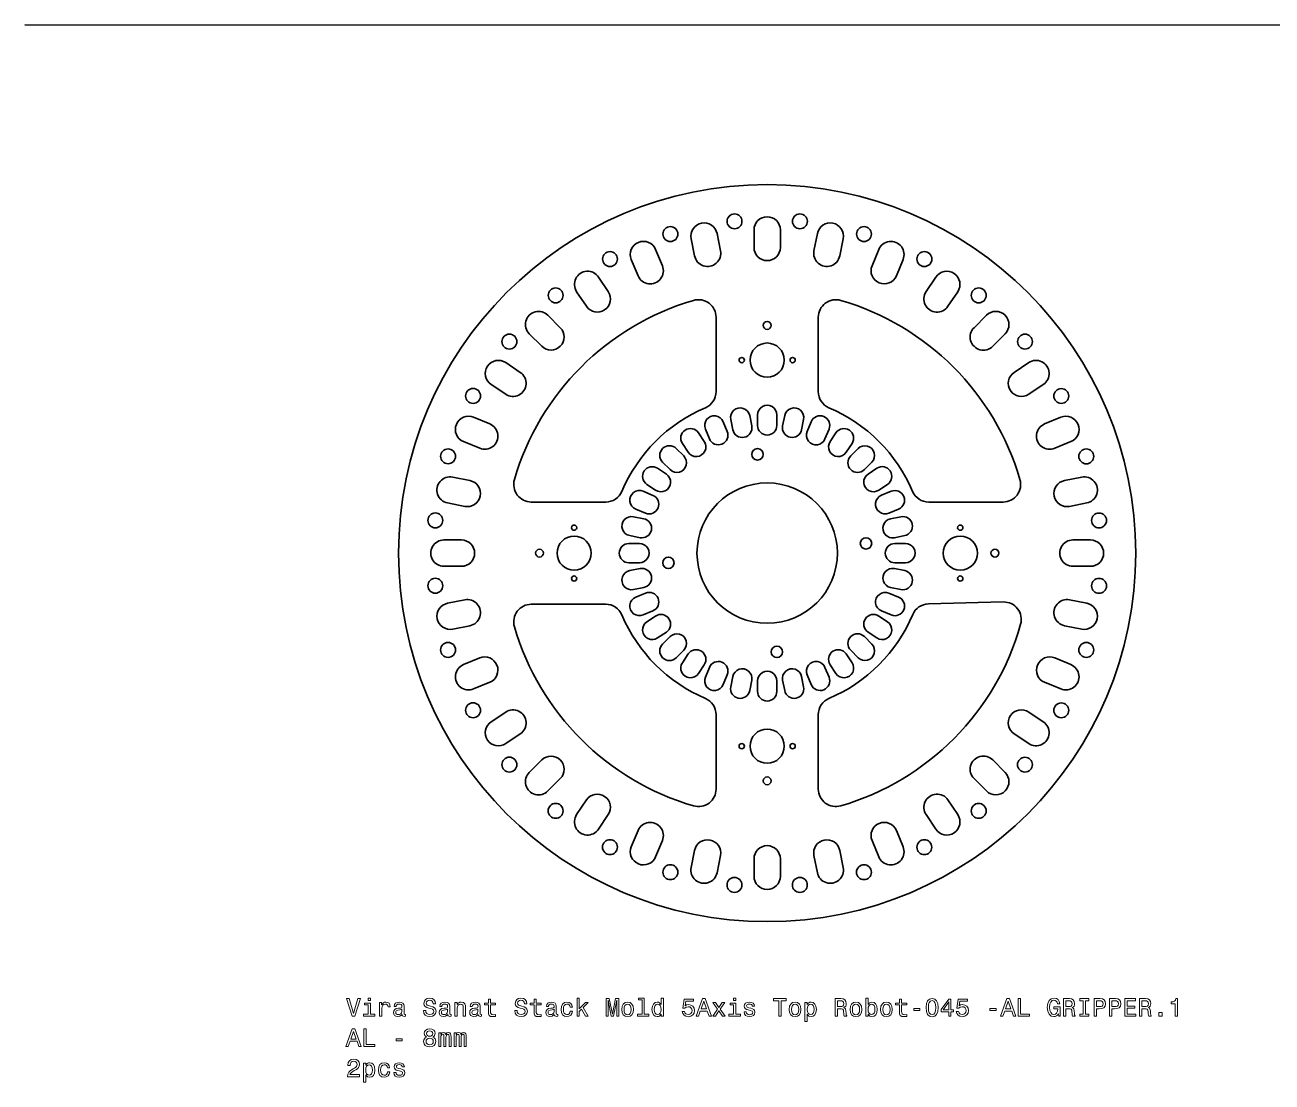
# Model space of a CAD drawing. Extents: x -274 to 1147, y -291 to 406.
# Drawn here: x -274 to 436, y -196 to 406 of the extents above; entities that cross this region are included whole.
import ezdxf

# ---------------------------------------------------------------- set-up
doc = ezdxf.new("R2010")
doc.units = 0

msp = doc.modelspace()

# ---------------------------------------------------------------- linework, layer by layer
at = {"color": 7, "lineweight": 35}
for p, q in [((-274.417114, 406.002502), (1145.44751, 405.865326)), ((119.382355, 239.423996), (119.382355, 197.03157)), ((177.617645, 239.423996), (177.617645, 197.03157)), ((14.076004, 134.117645), (56.46843, 134.117645)), ((240.53157, 134.117645), (282.924011, 134.117645)), ((14.076004, 75.882355), (56.46843, 75.882355)), ((240.347031, 76.056), (283.031799, 77.164368)), ((119.382355, 12.96843), (119.382355, -29.423996)), ((177.617645, 12.96843), (177.617645, -29.423996))]:
    msp.add_line(p, q, dxfattribs=at)
at = {"color": 7, "lineweight": 35, "ltscale": 0.25}
for p, q in [((121.872269, 277.310608), (119.921417, 287.118469)), ((141.000092, 289.19458), (141.000046, 279.19458)), ((156.000046, 279.194519), (156.000092, 289.194519)), ((177.078781, 287.1185), (175.127838, 277.310669)), ((88.767784, 268.804871), (84.940994, 278.043701)), ((105.209625, 284.1922), (107.160477, 274.384338)), ((189.8396, 274.384216), (191.790558, 284.192078)), ((212.059204, 278.043701), (208.23233, 268.804932)), ((71.082771, 272.303528), (74.909561, 263.064697)), ((222.090485, 263.064606), (225.917374, 272.303375)), ((57.958771, 254.004242), (52.403114, 262.31897)), ((39.931023, 253.985474), (45.486687, 245.670761)), ((251.513336, 245.670639), (257.069092, 253.985306)), ((30.629211, 233.477448), (23.558174, 240.548553)), ((273.442017, 240.548477), (266.370911, 233.477448)), ((12.951523, 229.942017), (20.022552, 222.870911)), ((276.977448, 222.870789), (284.048553, 229.941833)), ((7.829361, 208.013336), (-0.485306, 213.569092)), ((-8.818924, 201.097076), (-0.504257, 195.541351)), ((297.504242, 195.541229), (305.81897, 201.096893)), ((-9.564606, 178.590485), (-18.803375, 182.417374)), ((315.803528, 182.417236), (306.564697, 178.590439)), ((-24.543701, 168.559204), (-15.304916, 164.73233)), ((312.304871, 164.732208), (321.543701, 168.559006)), ((-20.884232, 146.3396), (-30.692078, 148.290558)), ((327.6922, 148.290375), (317.884338, 146.339523)), ((-33.6185, 133.578781), (-23.810654, 131.627838)), ((320.810608, 131.627731), (330.618469, 133.578583)), ((-25.694519, 112.500046), (-35.694519, 112.500092)), ((332.69458, 112.499908), (322.69458, 112.499954)), ((-35.69458, 97.500092), (-25.69458, 97.500046)), ((322.694519, 97.499954), (332.694519, 97.499908)), ((-23.810608, 78.372269), (-33.618469, 76.421417)), ((330.6185, 76.421219), (320.810669, 78.372169)), ((-30.692184, 61.709621), (-20.884323, 63.660477)), ((317.884216, 63.660404), (327.692078, 61.70945)), ((-15.304886, 45.267784), (-24.543701, 41.440994)), ((321.543701, 41.440792), (312.304932, 45.267673)), ((-18.803513, 27.582771), (-9.564697, 31.409561)), ((306.564606, 31.409508), (315.803375, 27.582626)), ((-0.504242, 14.458771), (-8.81897, 8.903114)), ((-0.485474, -3.568977), (7.829239, 1.986687)), ((20.022552, -12.870789), (12.951447, -19.941826)), ((284.048462, -19.942009), (276.977448, -12.870903)), ((23.557991, -30.548477), (30.629097, -23.477448)), ((266.370789, -23.477448), (273.441833, -30.548553)), ((45.486656, -35.670639), (39.930908, -43.985306)), ((257.06897, -43.985474), (251.513306, -35.670761)), ((52.402916, -52.318924), (57.958656, -44.004257)), ((239.041229, -44.004242), (244.596893, -52.31897)), ((74.909508, -53.064606), (71.082626, -62.303375)), ((225.917236, -62.303513), (222.090439, -53.064697)), ((84.940796, -68.043701), (88.76767, -58.804916)), ((208.232208, -58.804886), (212.059006, -68.043701)), ((107.1604, -64.384232), (105.20945, -74.192078)), ((119.921219, -77.1185), (121.872169, -67.310654)), ((140.999954, -69.194519), (140.999908, -79.194519)), ((155.999908, -79.19458), (155.999954, -69.19458)), ((175.127731, -67.310608), (177.078583, -77.118469)), ((191.790375, -74.192184), (189.839523, -64.384323))]:
    msp.add_line(p, q, dxfattribs=at)
at = {"color": 7, "lineweight": 35, "ltscale": 0.249999}
for p, q in [((244.597076, 262.318909), (239.041351, 254.004257)), ((297.485474, 213.56897), (289.170776, 208.013306)), ((305.818909, 8.902916), (297.504272, 14.458656)), ((289.170654, 1.986656), (297.485291, -3.569092))]:
    msp.add_line(p, q, dxfattribs=at)
at = {"color": 7, "lineweight": 35, "ltscale": 0.15}
for p, q in [((125.726486, 174.351166), (123.430405, 179.89444)), ((127.73465, 181.200256), (128.905167, 175.315552)), ((139.693817, 177.461487), (138.5233, 183.346207)), ((142.999573, 183.787201), (142.999557, 177.787201)), ((153.999557, 177.78717), (153.999573, 183.78717)), ((158.475891, 183.346405), (157.305328, 177.4617)), ((168.093948, 175.315674), (169.264526, 181.200378)), ((173.568832, 179.894806), (171.272705, 174.351532)), ((112.634331, 168.575714), (109.300934, 173.564545)), ((113.267715, 175.684967), (115.563797, 170.141693)), ((181.435364, 170.141983), (183.731491, 175.685242)), ((187.698395, 173.565033), (184.36496, 168.576233)), ((100.920471, 160.357071), (96.677856, 164.599731)), ((100.154739, 167.453308), (103.488144, 162.464478)), ((193.511093, 162.464935), (196.844543, 167.453735)), ((200.321594, 164.600357), (196.078918, 160.357727)), ((88.899643, 156.821594), (93.142273, 152.578918)), ((203.857071, 152.579529), (208.099731, 156.822144)), ((91.035072, 150.011093), (86.046265, 153.344543)), ((210.953308, 153.345261), (205.964478, 150.011856)), ((79.934959, 144.198395), (84.923767, 140.86496)), ((212.075714, 140.865662), (217.064545, 144.199066)), ((83.358017, 137.935364), (77.814751, 140.231491)), ((219.184967, 140.232285), (213.641693, 137.936203)), ((73.605186, 130.068832), (79.14846, 127.772713)), ((217.851166, 127.773514), (223.39444, 130.069595)), ((78.184326, 124.593956), (72.299622, 125.764519)), ((224.700256, 125.76535), (218.815552, 124.594833)), ((70.153587, 114.975891), (76.038292, 113.805328)), ((220.961487, 113.80619), (226.846207, 114.976707)), ((75.712837, 110.499557), (69.712837, 110.49958)), ((227.287201, 110.50042), (221.287201, 110.500443)), ((69.712791, 99.49958), (75.712791, 99.499557)), ((221.28717, 99.500443), (227.28717, 99.50042)), ((76.038513, 96.19381), (70.153793, 95.023293)), ((226.846405, 95.024109), (220.9617, 96.194672)), ((72.299744, 84.23465), (78.184456, 85.405167)), ((218.815674, 85.406044), (224.700378, 84.235481)), ((79.148842, 82.226486), (73.605553, 79.930405)), ((223.394806, 79.931168), (217.851532, 82.227287)), ((77.815025, 69.767715), (83.358315, 72.063797)), ((213.641983, 72.064636), (219.185242, 69.768509)), ((84.924294, 69.134331), (79.935463, 65.800934)), ((217.065033, 65.801605), (212.076233, 69.13504)), ((86.0467, 56.654739), (91.03553, 59.98814)), ((93.142929, 57.420475), (88.900269, 53.177853)), ((208.100357, 53.178413), (203.857727, 57.421074)), ((205.964935, 59.988903), (210.953735, 56.655464)), ((96.678413, 45.399647), (100.921074, 49.642269)), ((103.488907, 47.535072), (100.155464, 42.546268)), ((196.845261, 42.5467), (193.511856, 47.53553)), ((196.079529, 49.642929), (200.322144, 45.400272)), ((109.301605, 36.434959), (112.63504, 41.423763)), ((115.564636, 39.858017), (113.268509, 34.314751)), ((123.431168, 30.105186), (125.727287, 35.64846)), ((171.273514, 35.648842), (173.569595, 30.105553)), ((183.732285, 34.315025), (181.436203, 39.858315)), ((184.365662, 41.424294), (187.699066, 36.435463)), ((128.906052, 34.684326), (127.735481, 28.799622)), ((138.524109, 26.653587), (139.694672, 32.538292)), ((143.000443, 32.212837), (143.000427, 26.212837)), ((154.000427, 26.212791), (154.000443, 32.212791)), ((157.306183, 32.538513), (158.4767, 26.653793)), ((169.26535, 28.799744), (168.094833, 34.684456))]:
    msp.add_line(p, q, dxfattribs=at)
at = {"color": 7, "lineweight": 13}
for points in [[(-84.655617, -148.861664), (-87.162827, -157.377502), (-89.742073, -148.861664), (-91.110954, -148.861664), (-87.883286, -158.876068), (-86.44236, -158.876068), (-83.286743, -148.861664)], [(-77.551872, -148.530243), (-78.89193, -148.530243), (-78.89193, -149.971176), (-77.551872, -149.971176)], [(-46.067722, -155.576355), (-47.378963, -155.576355), (-47.090778, -157.103729), (-46.370316, -158.227646), (-45.260807, -158.904892), (-43.762249, -159.149841), (-42.278099, -158.919296), (-41.168587, -158.285294), (-40.462536, -157.291046), (-40.203171, -155.979813), (-40.419308, -154.798264), (-41.024498, -154.034576), (-42.004322, -153.530243), (-43.315563, -153.155609), (-44.439484, -152.881836), (-45.174351, -152.564835), (-45.59222, -152.103729), (-45.721901, -151.38327), (-45.59222, -150.734863), (-45.217579, -150.244949), (-44.641212, -149.913528), (-43.848705, -149.798264), (-43.041786, -149.942352), (-42.40778, -150.331406), (-41.989914, -150.979813), (-41.788185, -151.85878), (-40.476944, -151.85878), (-40.476944, -151.829956), (-40.707493, -150.475494), (-41.384727, -149.466843), (-42.451008, -148.83284), (-43.89193, -148.616699), (-45.188763, -148.83284), (-46.197407, -149.438034), (-46.845821, -150.374634), (-47.07637, -151.585007), (-46.88905, -152.665695), (-46.341499, -153.400558), (-45.476944, -153.890472), (-44.295391, -154.265121), (-43.128242, -154.596527), (-42.249279, -154.913528), (-41.716137, -155.374634), (-41.52882, -156.123901), (-41.701729, -156.887589), (-42.148415, -157.463959), (-42.825649, -157.824188), (-43.704613, -157.939468), (-44.684437, -157.78096), (-45.43372, -157.31987), (-45.909222, -156.570587)], [(-10.376076, -152.478378), (-10.376076, -156.354462), (-10.289619, -157.608063), (-9.886162, -158.47261), (-9.079247, -158.976929), (-7.710373, -159.149841), (-6.211815, -159.077805), (-6.211815, -157.982697), (-7.306915, -158.069153), (-8.301147, -157.953873), (-8.83429, -157.593643), (-9.064835, -156.988464), (-9.108063, -156.138321), (-9.108063, -152.478378), (-6.211815, -152.478378), (-6.211815, -151.397675), (-9.108063, -151.397675), (-9.108063, -149.135437), (-10.376076, -149.135437), (-10.376076, -151.397675), (-12.566277, -151.397675), (-12.566277, -152.478378)], [(5.978394, -155.576355), (4.66716, -155.576355), (4.955338, -157.103729), (5.675804, -158.227646), (6.785309, -158.904892), (8.283875, -159.149841), (9.768021, -158.919296), (10.877533, -158.285294), (11.58358, -157.291046), (11.842949, -155.979813), (11.626808, -154.798264), (11.021622, -154.034576), (10.041794, -153.530243), (8.73056, -153.155609), (7.606636, -152.881836), (6.871765, -152.564835), (6.453903, -152.103729), (6.324219, -151.38327), (6.453903, -150.734863), (6.828537, -150.244949), (7.404907, -149.913528), (8.197418, -149.798264), (9.004333, -149.942352), (9.638336, -150.331406), (10.056206, -150.979813), (10.257935, -151.85878), (11.569176, -151.85878), (11.569176, -151.829956), (11.338623, -150.475494), (10.661392, -149.466843), (9.595108, -148.83284), (8.15419, -148.616699), (6.857361, -148.83284), (5.848709, -149.438034), (5.200294, -150.374634), (4.969749, -151.585007), (5.157074, -152.665695), (5.70462, -153.400558), (6.569176, -153.890472), (7.750732, -154.265121), (8.917877, -154.596527), (9.796837, -154.913528), (10.329979, -155.374634), (10.517303, -156.123901), (10.344391, -156.887589), (9.897705, -157.463959), (9.220474, -157.824188), (8.341507, -157.939468), (7.361679, -157.78096), (6.612404, -157.31987), (6.136894, -156.570587)], [(15.646988, -152.478378), (15.646988, -156.354462), (15.733444, -157.608063), (16.136902, -158.47261), (16.943817, -158.976929), (18.312691, -159.149841), (19.811249, -159.077805), (19.811249, -157.982697), (18.716148, -158.069153), (17.721916, -157.953873), (17.188774, -157.593643), (16.958229, -156.988464), (16.915001, -156.138321), (16.915001, -152.478378), (19.811249, -152.478378), (19.811249, -151.397675), (16.915001, -151.397675), (16.915001, -149.135437), (15.646988, -149.135437), (15.646988, -151.397675), (13.456787, -151.397675), (13.456787, -152.478378)], [(40.14267, -158.876068), (41.41069, -158.876068), (41.41069, -156.152725), (42.736328, -154.8703), (45.012985, -158.876068), (46.439499, -158.876068), (43.600891, -153.991348), (46.511551, -151.138321), (44.912125, -151.138321), (41.41069, -154.625351), (41.41069, -148.530243), (40.14267, -148.530243)], [(56.698853, -158.876068), (57.808365, -158.876068), (57.808365, -149.798264), (59.681564, -158.876068), (60.920761, -158.876068), (62.779556, -149.798264), (62.779556, -158.876068), (63.903473, -158.876068), (63.903473, -148.876068), (62.145538, -148.876068), (60.301163, -157.694519), (58.471191, -148.876068), (56.698853, -148.876068)], [(77.188766, -149.596527), (77.188766, -157.809784), (74.580688, -157.809784), (74.580688, -158.876068), (81.05043, -158.876068), (81.05043, -157.809784), (78.456772, -157.809784), (78.456772, -148.530243), (75.200287, -148.530243), (75.200287, -149.596527)], [(88.096542, -157.680099), (88.096542, -158.876068), (89.364548, -158.876068), (89.364548, -148.530243), (88.110947, -148.530243), (88.110947, -152.31987), (87.145538, -151.224777), (86.554749, -150.965408), (85.877518, -150.864548), (84.65274, -151.152725), (83.701721, -151.959641), (83.082138, -153.25647), (82.865997, -154.999985), (83.082138, -156.7435), (83.701721, -158.054749), (84.65274, -158.876068), (85.877518, -159.149841), (86.554749, -159.048981), (87.159943, -158.789612)], [(100.099411, -156.268005), (100.416412, -157.449554), (101.122467, -158.37175), (102.159927, -158.94812), (103.48558, -159.164246), (104.940918, -158.904892), (106.079239, -158.198837), (106.799698, -157.074921), (107.073471, -155.633987), (106.828522, -154.29393), (106.136871, -153.242065), (105.056183, -152.564835), (103.658493, -152.31987), (102.577805, -152.492783), (101.742065, -152.968292), (102.145523, -150.273758), (106.525925, -150.273758), (106.525925, -149.092209), (101.180099, -149.092209), (100.387604, -154.394806), (101.540329, -154.394806), (102.376068, -153.71756), (103.442352, -153.47261), (104.364548, -153.631119), (105.070587, -154.092209), (105.517273, -154.798264), (105.675781, -155.706039), (105.517273, -156.613815), (105.056183, -157.31987), (104.350128, -157.766556), (103.442352, -157.925064), (102.678665, -157.824188), (102.087891, -157.492783), (101.655609, -156.974045), (101.439468, -156.268005)], [(107.966843, -158.876068), (109.292496, -158.876068), (110.34436, -155.936584), (114.335724, -155.936584), (115.387589, -158.876068), (116.742065, -158.876068), (113.082123, -148.861664), (111.612381, -148.861664)], [(130.632538, -148.530243), (129.29248, -148.530243), (129.29248, -149.971176), (130.632538, -149.971176)], [(155.056152, -158.876068), (156.381805, -158.876068), (156.381805, -150.086441), (159.407745, -150.086441), (159.407745, -148.876068), (152.015808, -148.876068), (152.015808, -150.086441), (155.056152, -150.086441)], [(187.203125, -158.876068), (188.543182, -158.876068), (188.543182, -154.65416), (189.912048, -154.65416), (190.920685, -154.697388), (191.554688, -154.899124), (191.900513, -155.374634), (192.044617, -156.224777), (192.116669, -157.521606), (192.203125, -158.37175), (192.376038, -158.876068), (193.888977, -158.876068), (193.888977, -158.602295), (193.557587, -158.198837), (193.442291, -157.449554), (193.341431, -155.835724), (193.096497, -154.639755), (192.765076, -154.265121), (192.246338, -153.991348), (192.822723, -153.631119), (193.226166, -153.126785), (193.485535, -152.492783), (193.571991, -151.729095), (193.37027, -150.518723), (192.793884, -149.610931), (191.842896, -149.063385), (190.546051, -148.876068), (187.203125, -148.876068)], [(205.978333, -157.680099), (206.914917, -158.789612), (208.197327, -159.149841), (209.407715, -158.876068), (210.373138, -158.054749), (210.978333, -156.7435), (211.208862, -154.999985), (210.978333, -153.25647), (210.358734, -151.959641), (209.407715, -151.152725), (208.197327, -150.864548), (206.929321, -151.239182), (206.410583, -151.700272), (205.978333, -152.31987), (205.978333, -148.530243), (204.710297, -148.530243), (204.710297, -158.876068), (205.978333, -158.876068)], [(223.831329, -152.478378), (223.831329, -156.354462), (223.917786, -157.608063), (224.321259, -158.47261), (225.128174, -158.976929), (226.49704, -159.149841), (227.995605, -159.077805), (227.995605, -157.982697), (226.900513, -158.069153), (225.90625, -157.953873), (225.373108, -157.593643), (225.142578, -156.988464), (225.099335, -156.138321), (225.099335, -152.478378), (227.995605, -152.478378), (227.995605, -151.397675), (225.099335, -151.397675), (225.099335, -149.135437), (223.831329, -149.135437), (223.831329, -151.397675), (221.641144, -151.397675), (221.641144, -152.478378)], [(238.989838, -153.991348), (239.205963, -156.253586), (239.883209, -157.867416), (240.963898, -158.847244), (242.462463, -159.164246), (243.946594, -158.847244), (245.027283, -157.867416), (245.690125, -156.253586), (245.920654, -153.991348), (245.690125, -151.7435), (245.416351, -150.850128), (245.027283, -150.115265), (243.946594, -149.135437), (242.462463, -148.804016), (240.963898, -149.135437), (239.883209, -150.129669), (239.205963, -151.7435)], [(251.929291, -158.876068), (253.226135, -158.876068), (253.226135, -156.397675), (254.652649, -156.397675), (254.652649, -155.244949), (253.226135, -155.244949), (253.226135, -149.092209), (251.914886, -149.092209), (247.534485, -155.129669), (247.534485, -156.397675), (251.929291, -156.397675)], [(256.237671, -156.268005), (256.554657, -157.449554), (257.260712, -158.37175), (258.298187, -158.94812), (259.62381, -159.164246), (261.079163, -158.904892), (262.217499, -158.198837), (262.937958, -157.074921), (263.211731, -155.633987), (262.966766, -154.29393), (262.275116, -153.242065), (261.194427, -152.564835), (259.796722, -152.31987), (258.716034, -152.492783), (257.88031, -152.968292), (258.283752, -150.273758), (262.664185, -150.273758), (262.664185, -149.092209), (257.318359, -149.092209), (256.525848, -154.394806), (257.678589, -154.394806), (258.514313, -153.71756), (259.580597, -153.47261), (260.502777, -153.631119), (261.208832, -154.092209), (261.655518, -154.798264), (261.814026, -155.706039), (261.655518, -156.613815), (261.194427, -157.31987), (260.488373, -157.766556), (259.580597, -157.925064), (258.816895, -157.824188), (258.226135, -157.492783), (257.793854, -156.974045), (257.577728, -156.268005)], [(281.453796, -158.876068), (282.779419, -158.876068), (283.831299, -155.936584), (287.822662, -155.936584), (288.874542, -158.876068), (290.229004, -158.876068), (286.569061, -148.861664), (285.099304, -148.861664)], [(291.583466, -158.876068), (298.009979, -158.876068), (298.009979, -157.665695), (292.909119, -157.665695), (292.909119, -148.876068), (291.583466, -148.876068)], [(314.49411, -157.536011), (314.739075, -158.876068), (315.459534, -158.876068), (315.459534, -153.47261), (311.813995, -153.47261), (311.813995, -154.697388), (314.061829, -154.697388), (314.061829, -154.783844), (313.888916, -156.109497), (313.427826, -157.089325), (312.721771, -157.708923), (311.842804, -157.910645), (310.862976, -157.651291), (310.099304, -156.873184), (309.609375, -155.590759), (309.436462, -153.83284), (309.594971, -152.089325), (310.0849, -150.8069), (310.862976, -150.028809), (311.914856, -149.755035), (312.635315, -149.899124), (313.226105, -150.302582), (313.658386, -150.979813), (313.90332, -151.887589), (315.329834, -151.887589), (314.9552, -150.504303), (314.249146, -149.466843), (313.254913, -148.83284), (312.001312, -148.602295), (310.358673, -148.962524), (309.119476, -150.014404), (308.326965, -151.671463), (308.053192, -153.876068), (308.326965, -156.095093), (309.119476, -157.752151), (310.286621, -158.804016), (311.756348, -159.149841), (312.577698, -159.034576), (313.312561, -158.746384), (313.946564, -158.242065)], [(317.318329, -158.876068), (318.658386, -158.876068), (318.658386, -154.65416), (320.027252, -154.65416), (321.035889, -154.697388), (321.669891, -154.899124), (322.015717, -155.374634), (322.159821, -156.224777), (322.231873, -157.521606), (322.318329, -158.37175), (322.491241, -158.876068), (324.004181, -158.876068), (324.004181, -158.602295), (323.672791, -158.198837), (323.557495, -157.449554), (323.456635, -155.835724), (323.2117, -154.639755), (322.88028, -154.265121), (322.361542, -153.991348), (322.937927, -153.631119), (323.34137, -153.126785), (323.600739, -152.492783), (323.687195, -151.729095), (323.485474, -150.518723), (322.909088, -149.610931), (321.958099, -149.063385), (320.661255, -148.876068), (317.318329, -148.876068)], [(328.543091, -157.665695), (326.6987, -157.665695), (326.6987, -158.876068), (331.713135, -158.876068), (331.713135, -157.665695), (329.868744, -157.665695), (329.868744, -150.086441), (331.713135, -150.086441), (331.713135, -148.876068), (326.6987, -148.876068), (326.6987, -150.086441), (328.543091, -150.086441)], [(334.839935, -158.876068), (336.165558, -158.876068), (336.165558, -154.65416), (337.635315, -154.65416), (339.119446, -154.582123), (340.301025, -154.077805), (341.064697, -153.097977), (341.324066, -151.757919), (341.122345, -150.518723), (340.545959, -149.610931), (339.594971, -149.063385), (338.298126, -148.876068), (334.839935, -148.876068)], [(343.514282, -158.876068), (344.839905, -158.876068), (344.839905, -154.65416), (346.309662, -154.65416), (347.793793, -154.582123), (348.975372, -154.077805), (349.739044, -153.097977), (349.998413, -151.757919), (349.796692, -150.518723), (349.220306, -149.610931), (348.269318, -149.063385), (346.972473, -148.876068), (343.514282, -148.876068)], [(352.203033, -158.876068), (358.543091, -158.876068), (358.543091, -157.665695), (353.528687, -157.665695), (353.528687, -154.279526), (357.995544, -154.279526), (357.995544, -153.083557), (353.528687, -153.083557), (353.528687, -150.086441), (358.427795, -150.086441), (358.427795, -148.876068), (352.203033, -148.876068)], [(360.690063, -158.876068), (362.030121, -158.876068), (362.030121, -154.65416), (363.398987, -154.65416), (364.407623, -154.697388), (365.041626, -154.899124), (365.387451, -155.374634), (365.531555, -156.224777), (365.603607, -157.521606), (365.690063, -158.37175), (365.862976, -158.876068), (367.375916, -158.876068), (367.375916, -158.602295), (367.044525, -158.198837), (366.92923, -157.449554), (366.828369, -155.835724), (366.583435, -154.639755), (366.252014, -154.265121), (365.733276, -153.991348), (366.309662, -153.631119), (366.713104, -153.126785), (366.972473, -152.492783), (367.058929, -151.729095), (366.857208, -150.518723), (366.280823, -149.610931), (365.329834, -149.063385), (364.03299, -148.876068), (360.690063, -148.876068)], [(380.992645, -158.876068), (382.303864, -158.876068), (382.303864, -148.804016), (381.324036, -148.804016), (381.064667, -149.682983), (380.545959, -150.273758), (379.753448, -150.619583), (378.658356, -150.734863), (378.658356, -151.757919), (380.992645, -151.757919)], [(-77.5951, -157.809784), (-77.5951, -151.397675), (-80.851585, -151.397675), (-80.851585, -152.478378), (-78.863113, -152.478378), (-78.863113, -157.809784), (-81.456772, -157.809784), (-81.456772, -158.876068), (-74.972626, -158.876068), (-74.972626, -157.809784)], [(-72.321327, -158.876068), (-71.053314, -158.876068), (-71.053314, -154.452438), (-70.92363, -153.386154), (-70.534584, -152.622467), (-69.900574, -152.161377), (-69.05043, -152.002869), (-68.416428, -152.103729), (-67.940918, -152.391922), (-67.65274, -152.881836), (-67.551872, -153.544662), (-66.269455, -153.544662), (-66.442368, -152.377502), (-66.91787, -151.541779), (-67.710373, -151.037445), (-68.791061, -150.864548), (-69.52594, -150.979813), (-70.159943, -151.268005), (-70.721901, -151.757919), (-71.168587, -152.420731), (-71.168587, -151.138321), (-72.321327, -151.138321)], [(-59.525936, -157.867416), (-59.525936, -157.910645), (-59.453888, -158.400558), (-59.237751, -158.746384), (-58.329971, -159.020157), (-57.623917, -158.904892), (-57.623917, -157.925064), (-57.926514, -157.968292), (-58.329971, -157.78096), (-58.402016, -157.204605), (-58.402016, -153.198837), (-58.574928, -152.175781), (-59.07925, -151.455322), (-59.958214, -151.023041), (-61.197403, -150.864548), (-62.40778, -151.037445), (-63.301151, -151.527359), (-63.863113, -152.291046), (-64.05043, -153.299698), (-64.05043, -153.386154), (-62.912102, -153.386154), (-62.811237, -152.78096), (-62.494236, -152.348694), (-61.975502, -152.089325), (-61.240631, -151.988464), (-60.53458, -152.060501), (-60.030258, -152.276642), (-59.727665, -152.651291), (-59.626801, -153.170013), (-59.684437, -153.775208), (-59.914986, -154.077805), (-60.491356, -154.221893), (-61.572044, -154.337158), (-62.811237, -154.596527), (-63.690201, -155.057617), (-64.208931, -155.778091), (-64.367432, -156.84436), (-64.223343, -157.79538), (-63.776657, -158.501434), (-63.056194, -158.94812), (-62.061958, -159.106613), (-60.721901, -158.804016)], [(-59.670029, -156.16713), (-59.842937, -156.916412), (-60.304031, -157.492783), (-60.995674, -157.867416), (-61.845818, -157.997101), (-62.393372, -157.925064), (-62.782417, -157.694519), (-63.027374, -157.291046), (-63.099422, -156.729095), (-63.041786, -156.224777), (-62.811237, -155.864548), (-61.889046, -155.46109), (-60.721901, -155.288177), (-59.670029, -154.942352)], [(-33.502884, -157.867416), (-33.502884, -157.910645), (-33.430836, -158.400558), (-33.214699, -158.746384), (-32.306919, -159.020157), (-31.600864, -158.904892), (-31.600864, -157.925064), (-31.903461, -157.968292), (-32.306919, -157.78096), (-32.378963, -157.204605), (-32.378963, -153.198837), (-32.551876, -152.175781), (-33.056198, -151.455322), (-33.935162, -151.023041), (-35.174355, -150.864548), (-36.384727, -151.037445), (-37.278099, -151.527359), (-37.840057, -152.291046), (-38.027378, -153.299698), (-38.027378, -153.386154), (-36.88905, -153.386154), (-36.788185, -152.78096), (-36.471184, -152.348694), (-35.95245, -152.089325), (-35.217579, -151.988464), (-34.511528, -152.060501), (-34.007206, -152.276642), (-33.704613, -152.651291), (-33.603748, -153.170013), (-33.661385, -153.775208), (-33.891933, -154.077805), (-34.4683, -154.221893), (-35.548992, -154.337158), (-36.788185, -154.596527), (-37.667149, -155.057617), (-38.185879, -155.778091), (-38.344383, -156.84436), (-38.200291, -157.79538), (-37.753605, -158.501434), (-37.033142, -158.94812), (-36.038906, -159.106613), (-34.698849, -158.804016)], [(-33.646976, -156.16713), (-33.819885, -156.916412), (-34.280983, -157.492783), (-34.972622, -157.867416), (-35.822769, -157.997101), (-36.370319, -157.925064), (-36.759369, -157.694519), (-37.004326, -157.291046), (-37.07637, -156.729095), (-37.018734, -156.224777), (-36.788185, -155.864548), (-35.865997, -155.46109), (-34.698849, -155.288177), (-33.646976, -154.942352)], [(-29.425076, -158.876068), (-28.157063, -158.876068), (-28.157063, -154.40921), (-28.027378, -153.386154), (-27.609512, -152.636871), (-26.961098, -152.175781), (-26.096542, -152.002869), (-25.4049, -152.146957), (-24.972626, -152.536011), (-24.756485, -153.184418), (-24.684441, -154.048981), (-24.684441, -158.876068), (-23.416428, -158.876068), (-23.416428, -153.789612), (-23.474068, -152.766556), (-23.733429, -151.916412), (-24.583572, -151.138321), (-25.909225, -150.864548), (-26.644096, -150.965408), (-27.263687, -151.239182), (-27.796833, -151.700272), (-28.214699, -152.31987), (-28.214699, -151.138321), (-29.425076, -151.138321)], [(-16.154175, -157.867416), (-16.154175, -157.910645), (-16.08213, -158.400558), (-15.86599, -158.746384), (-14.958214, -159.020157), (-14.252159, -158.904892), (-14.252159, -157.925064), (-14.554756, -157.968292), (-14.958214, -157.78096), (-15.030258, -157.204605), (-15.030258, -153.198837), (-15.203171, -152.175781), (-15.707489, -151.455322), (-16.586456, -151.023041), (-17.825645, -150.864548), (-19.036026, -151.037445), (-19.929398, -151.527359), (-20.491356, -152.291046), (-20.678673, -153.299698), (-20.678673, -153.386154), (-19.540344, -153.386154), (-19.439484, -152.78096), (-19.122475, -152.348694), (-18.603745, -152.089325), (-17.868874, -151.988464), (-17.162827, -152.060501), (-16.658501, -152.276642), (-16.355904, -152.651291), (-16.255043, -153.170013), (-16.312683, -153.775208), (-16.543228, -154.077805), (-17.119598, -154.221893), (-18.200287, -154.337158), (-19.439484, -154.596527), (-20.318443, -155.057617), (-20.837173, -155.778091), (-20.995674, -156.84436), (-20.851585, -157.79538), (-20.4049, -158.501434), (-19.684441, -158.94812), (-18.690201, -159.106613), (-17.350143, -158.804016)], [(-16.298271, -156.16713), (-16.471184, -156.916412), (-16.932274, -157.492783), (-17.623917, -157.867416), (-18.47406, -157.997101), (-19.021614, -157.925064), (-19.41066, -157.694519), (-19.655617, -157.291046), (-19.727661, -156.729095), (-19.670029, -156.224777), (-19.439484, -155.864548), (-18.517288, -155.46109), (-17.350143, -155.288177), (-16.298271, -154.942352)], [(27.217598, -157.867416), (27.217598, -157.910645), (27.289642, -158.400558), (27.505783, -158.746384), (28.413559, -159.020157), (29.119614, -158.904892), (29.119614, -157.925064), (28.817017, -157.968292), (28.413559, -157.78096), (28.341515, -157.204605), (28.341515, -153.198837), (28.168602, -152.175781), (27.664284, -151.455322), (26.785316, -151.023041), (25.546127, -150.864548), (24.335747, -151.037445), (23.442375, -151.527359), (22.880417, -152.291046), (22.6931, -153.299698), (22.6931, -153.386154), (23.831429, -153.386154), (23.932289, -152.78096), (24.249298, -152.348694), (24.768028, -152.089325), (25.502899, -151.988464), (26.208946, -152.060501), (26.713272, -152.276642), (27.015869, -152.651291), (27.11673, -153.170013), (27.05909, -153.775208), (26.828545, -154.077805), (26.252174, -154.221893), (25.171486, -154.337158), (23.932289, -154.596527), (23.053329, -155.057617), (22.534599, -155.778091), (22.376099, -156.84436), (22.520187, -157.79538), (22.966873, -158.501434), (23.687332, -158.94812), (24.681572, -159.106613), (26.021629, -158.804016)], [(27.073502, -156.16713), (26.900589, -156.916412), (26.439499, -157.492783), (25.747856, -157.867416), (24.897713, -157.997101), (24.350159, -157.925064), (23.961113, -157.694519), (23.716156, -157.291046), (23.644112, -156.729095), (23.701744, -156.224777), (23.932289, -155.864548), (24.854485, -155.46109), (26.021629, -155.288177), (27.073502, -154.942352)], [(36.223358, -153.703156), (37.476959, -153.703156), (37.21759, -152.550415), (36.598007, -151.642639), (35.632584, -151.080673), (34.378983, -150.864548), (32.995697, -151.152725), (31.943825, -151.959641), (31.280998, -153.270874), (31.050453, -155.028809), (31.266586, -156.772324), (31.915001, -158.069153), (32.938057, -158.876068), (34.335754, -159.149841), (35.574944, -158.933701), (36.540359, -158.328522), (37.203186, -157.377502), (37.491379, -156.109497), (36.280998, -156.109497), (36.064857, -156.916412), (35.6614, -157.521606), (35.08503, -157.89624), (34.378983, -158.01152), (33.500015, -157.824188), (32.866013, -157.247833), (32.476967, -156.311234), (32.347282, -154.98558), (32.476967, -153.688751), (32.880424, -152.752151), (33.528839, -152.175781), (34.378983, -151.974045), (35.128258, -152.103729), (35.690224, -152.43515), (36.064857, -152.982697)], [(65.618164, -155.014404), (65.848709, -156.772324), (66.511536, -158.069153), (67.563416, -158.876068), (68.97551, -159.149841), (70.373199, -158.876068), (71.425079, -158.083557), (72.087906, -156.786728), (72.332855, -155.014404), (72.087906, -153.25647), (71.425079, -151.945236), (70.373199, -151.152725), (68.97551, -150.864548), (67.563416, -151.152725), (66.511536, -151.959641), (65.848709, -153.25647)], [(66.914993, -154.999985), (67.044678, -153.703156), (67.448135, -152.766556), (68.096542, -152.190186), (68.97551, -151.988464), (69.840073, -152.190186), (70.48848, -152.752151), (70.891937, -153.703156), (71.036026, -154.999985), (70.891937, -156.311234), (70.48848, -157.262238), (69.840073, -157.838608), (68.97551, -158.025925), (68.096542, -157.838608), (67.448135, -157.262238), (67.044678, -156.311234)], [(86.093658, -152.002869), (86.929398, -152.204605), (87.5634, -152.766556), (87.938034, -153.703156), (88.082138, -154.999985), (87.938034, -156.311234), (87.5634, -157.247833), (86.929398, -157.824188), (86.093658, -158.01152), (85.301147, -157.824188), (84.695969, -157.247833), (84.292511, -156.296814), (84.162827, -154.999985), (84.292511, -153.71756), (84.695969, -152.78096), (85.301147, -152.204605)], [(110.805466, -154.711807), (112.347244, -150.302582), (113.889038, -154.711807)], [(118.961075, -158.876068), (120.949554, -155.864548), (122.995651, -158.876068), (124.523041, -158.876068), (121.75647, -154.88472), (124.364532, -151.138321), (122.894791, -151.138321), (121.007187, -153.94812), (119.119583, -151.138321), (117.621017, -151.138321), (120.185852, -154.899124), (117.476929, -158.876068)], [(130.58931, -157.809784), (130.58931, -151.397675), (127.332825, -151.397675), (127.332825, -152.478378), (129.321304, -152.478378), (129.321304, -157.809784), (126.727646, -157.809784), (126.727646, -158.876068), (133.211792, -158.876068), (133.211792, -157.809784)], [(139.1772, -154.365982), (137.952423, -154.077805), (137.044632, -153.746384), (136.74205, -153.069153), (136.828506, -152.593643), (137.131088, -152.247833), (137.621002, -152.031693), (138.327057, -151.945236), (139.004288, -152.031693), (139.53743, -152.291046), (139.883255, -152.680099), (140.027344, -153.198837), (141.266541, -153.198837), (141.266541, -153.170013), (141.0504, -152.233414), (140.459625, -151.49855), (139.53743, -151.037445), (138.327057, -150.864548), (137.10228, -151.037445), (136.208908, -151.512955), (135.646942, -152.219009), (135.47403, -153.112381), (135.603714, -153.976929), (136.007172, -154.582123), (136.669998, -155.014404), (137.635422, -155.316986), (139.047516, -155.662811), (139.912079, -156.023041), (140.142624, -156.311234), (140.22908, -156.7435), (140.099396, -157.276642), (139.753571, -157.680099), (139.19162, -157.939468), (138.442337, -158.025925), (137.649826, -157.939468), (137.073456, -157.636871), (136.684402, -157.146957), (136.525909, -156.469727), (135.301117, -156.469727), (135.502853, -157.622467), (136.093628, -158.458206), (137.030228, -158.962524), (138.327057, -159.149841), (139.681534, -158.962524), (140.675766, -158.458206), (141.280945, -157.651291), (141.497086, -156.599411), (141.338593, -155.691635), (140.891907, -155.072037), (140.157028, -154.668579)], [(161.03598, -155.014404), (161.266525, -156.772324), (161.929352, -158.069153), (162.981232, -158.876068), (164.393326, -159.149841), (165.791016, -158.876068), (166.842896, -158.083557), (167.505707, -156.786728), (167.750671, -155.014404), (167.505707, -153.25647), (166.842896, -151.945236), (165.791016, -151.152725), (164.393326, -150.864548), (162.981232, -151.152725), (161.929352, -151.959641), (161.266525, -153.25647)], [(162.332809, -154.999985), (162.462494, -153.703156), (162.865952, -152.766556), (163.514359, -152.190186), (164.393326, -151.988464), (165.257874, -152.190186), (165.906311, -152.752151), (166.309753, -153.703156), (166.453857, -154.999985), (166.309753, -156.311234), (165.906311, -157.262238), (165.257874, -157.838608), (164.393326, -158.025925), (163.514359, -157.838608), (162.865952, -157.262238), (162.462494, -156.311234)], [(171.280945, -152.334274), (171.280945, -151.138321), (170.012909, -151.138321), (170.012909, -161.873184), (171.280945, -161.873184), (171.280945, -157.694519), (171.727631, -158.37175), (172.231934, -158.818436), (173.499939, -159.149841), (174.710327, -158.876068), (175.661346, -158.054749), (176.280945, -156.757919), (176.511475, -154.999985), (176.280945, -153.25647), (175.661346, -151.959641), (174.710327, -151.152725), (173.499939, -150.864548), (172.808319, -150.950989), (172.217529, -151.224777), (171.713196, -151.685867)], [(173.283813, -158.01152), (172.433655, -157.824188), (171.814087, -157.247833), (171.425018, -156.311234), (171.295349, -154.999985), (171.425018, -153.703156), (171.814087, -152.766556), (172.433655, -152.204605), (173.283813, -152.002869), (174.06192, -152.204605), (174.681519, -152.78096), (175.070557, -153.71756), (175.214661, -154.999985), (175.070557, -156.296814), (174.681519, -157.247833), (174.06192, -157.824188)], [(190.171417, -150.100845), (191.050385, -150.187302), (191.669983, -150.46109), (192.059021, -150.965408), (192.18869, -151.757919), (192.044617, -152.593643), (191.655548, -153.097977), (190.992737, -153.35733), (190.084961, -153.429382), (188.543182, -153.429382), (188.543182, -150.100845)], [(195.733368, -155.014404), (195.963928, -156.772324), (196.62674, -158.069153), (197.678619, -158.876068), (199.090729, -159.149841), (200.488403, -158.876068), (201.540283, -158.083557), (202.203094, -156.786728), (202.448059, -155.014404), (202.203094, -153.25647), (201.540283, -151.945236), (200.488403, -151.152725), (199.090729, -150.864548), (197.678619, -151.152725), (196.62674, -151.959641), (195.963928, -153.25647)], [(197.030182, -154.999985), (197.159882, -153.703156), (197.563324, -152.766556), (198.211761, -152.190186), (199.090729, -151.988464), (199.955261, -152.190186), (200.603699, -152.752151), (201.007141, -153.703156), (201.151245, -154.999985), (201.007141, -156.311234), (200.603699, -157.262238), (199.955261, -157.838608), (199.090729, -158.025925), (198.211761, -157.838608), (197.563324, -157.262238), (197.159882, -156.311234)], [(209.912048, -154.999985), (209.767944, -156.296814), (209.378906, -157.247833), (208.759308, -157.824188), (207.981201, -158.01152), (207.131042, -157.824188), (206.511475, -157.247833), (206.122406, -156.311234), (205.992737, -154.999985), (206.122406, -153.703156), (206.511475, -152.766556), (207.131042, -152.204605), (207.981201, -152.002869), (208.759308, -152.204605), (209.378906, -152.78096), (209.767944, -153.71756)], [(213.082062, -155.014404), (213.312622, -156.772324), (213.975433, -158.069153), (215.027313, -158.876068), (216.439423, -159.149841), (217.837097, -158.876068), (218.888977, -158.083557), (219.551788, -156.786728), (219.796753, -155.014404), (219.551788, -153.25647), (218.888977, -151.945236), (217.837097, -151.152725), (216.439423, -150.864548), (215.027313, -151.152725), (213.975433, -151.959641), (213.312622, -153.25647)], [(214.378876, -154.999985), (214.508575, -153.703156), (214.912018, -152.766556), (215.560455, -152.190186), (216.439423, -151.988464), (217.303955, -152.190186), (217.952393, -152.752151), (218.355835, -153.703156), (218.499939, -154.999985), (218.355835, -156.311234), (217.952393, -157.262238), (217.303955, -157.838608), (216.439423, -158.025925), (215.560455, -157.838608), (214.912018, -157.262238), (214.508575, -156.311234)], [(232.044586, -155.576355), (235.531616, -155.576355), (235.531616, -154.438034), (232.044586, -154.438034)], [(240.373108, -153.991348), (240.488373, -152.247833), (240.848633, -150.994217), (241.49704, -150.259354), (242.462463, -149.999985), (243.413452, -150.259354), (244.061859, -150.994217), (244.422119, -152.247833), (244.537384, -153.991348), (244.422119, -155.749268), (244.061859, -157.002869), (243.413452, -157.737732), (242.462463, -157.982697), (241.49704, -157.737732), (240.848633, -157.002869), (240.488373, -155.749268)], [(248.744873, -155.244949), (251.929291, -150.763672), (251.929291, -155.244949)], [(275.416321, -155.576355), (278.903351, -155.576355), (278.903351, -154.438034), (275.416321, -154.438034)], [(284.292389, -154.711807), (285.834198, -150.302582), (287.375977, -154.711807)], [(320.286621, -150.100845), (321.165588, -150.187302), (321.785187, -150.46109), (322.174225, -150.965408), (322.303894, -151.757919), (322.159821, -152.593643), (321.770752, -153.097977), (321.107941, -153.35733), (320.200165, -153.429382), (318.658386, -153.429382), (318.658386, -150.100845)], [(337.937897, -150.100845), (338.80246, -150.187302), (339.436462, -150.46109), (339.811096, -150.965408), (339.940796, -151.757919), (339.796692, -152.593643), (339.407654, -153.097977), (338.744812, -153.35733), (337.837036, -153.429382), (336.165558, -153.429382), (336.165558, -150.100845)], [(346.612244, -150.100845), (347.476807, -150.187302), (348.110809, -150.46109), (348.485443, -150.965408), (348.615143, -151.757919), (348.471039, -152.593643), (348.082001, -153.097977), (347.419159, -153.35733), (346.511383, -153.429382), (344.839905, -153.429382), (344.839905, -150.100845)], [(363.658356, -150.100845), (364.537323, -150.187302), (365.156921, -150.46109), (365.545959, -150.965408), (365.675629, -151.757919), (365.531555, -152.593643), (365.142487, -153.097977), (364.479675, -153.35733), (363.571899, -153.429382), (362.030121, -153.429382), (362.030121, -150.100845)], [(371.583405, -158.876068), (373.571899, -158.876068), (373.571899, -156.729095), (371.583405, -156.729095)], [(-91.543228, -176.152725), (-90.217583, -176.152725), (-89.165703, -173.213242), (-85.174355, -173.213242), (-84.122482, -176.152725), (-82.768013, -176.152725), (-86.427956, -166.138321), (-87.897697, -166.138321)], [(-88.704613, -171.988464), (-87.162827, -167.579239), (-85.62104, -171.988464)], [(-81.413544, -176.152725), (-74.98703, -176.152725), (-74.98703, -174.942352), (-80.087898, -174.942352), (-80.087898, -166.152725), (-81.413544, -166.152725)], [(-45.577808, -170.763672), (-46.312679, -171.16713), (-46.817005, -171.729095), (-47.134007, -172.43515), (-47.234871, -173.285294), (-47.004322, -174.567719), (-46.341499, -175.561951), (-45.260807, -176.195953), (-43.791065, -176.440903), (-42.335735, -176.195953), (-41.255043, -175.561951), (-40.59222, -174.567719), (-40.347263, -173.285294), (-40.462536, -172.43515), (-40.765129, -171.729095), (-41.283863, -171.16713), (-42.004322, -170.763672), (-41.427956, -170.417862), (-41.024498, -169.942352), (-40.779541, -169.365982), (-40.693085, -168.659927), (-40.92363, -167.636871), (-41.52882, -166.815552), (-42.508648, -166.28241), (-43.791065, -166.080673), (-45.087898, -166.28241), (-46.067722, -166.815552), (-46.687321, -167.636871), (-46.903458, -168.659927), (-46.831413, -169.365982), (-46.586456, -169.942352)], [(-45.534584, -168.775208), (-45.419308, -168.141205), (-45.073486, -167.651291), (-44.525936, -167.348694), (-43.791065, -167.233414), (-43.070606, -167.348694), (-42.523056, -167.651291), (-42.177235, -168.141205), (-42.04755, -168.775208), (-42.177235, -169.423615), (-42.523056, -169.927948), (-43.070606, -170.259354), (-43.791065, -170.360214), (-44.525936, -170.244949), (-45.073486, -169.927948), (-45.419308, -169.423615)], [(-38.603748, -176.152725), (-37.4366, -176.152725), (-37.4366, -170.979813), (-37.364555, -170.201721), (-37.148415, -169.639755), (-36.817005, -169.30835), (-36.384727, -169.178665), (-36.038906, -169.29393), (-35.808357, -169.582123), (-35.693085, -170.072037), (-35.649857, -170.720444), (-35.649857, -176.152725), (-34.554756, -176.152725), (-34.554756, -170.979813), (-34.482712, -170.216125), (-34.266571, -169.65416), (-33.92075, -169.30835), (-33.488476, -169.178665), (-33.142654, -169.29393), (-32.912106, -169.582123), (-32.768013, -170.720444), (-32.768013, -176.152725), (-31.600864, -176.152725), (-31.600864, -170.8069), (-31.672913, -169.697388), (-31.903461, -168.847244), (-32.364555, -168.328522), (-33.113834, -168.141205), (-33.992798, -168.429382), (-34.670029, -169.265121), (-35.203171, -168.443787), (-36.096542, -168.141205), (-36.91787, -168.429382), (-37.479828, -169.236298), (-37.479828, -168.414978), (-38.603748, -168.414978)], [(-29.929398, -176.152725), (-28.762249, -176.152725), (-28.762249, -170.979813), (-28.690205, -170.201721), (-28.474064, -169.639755), (-28.142654, -169.30835), (-27.710377, -169.178665), (-27.364555, -169.29393), (-27.13401, -169.582123), (-27.018738, -170.072037), (-26.97551, -170.720444), (-26.97551, -176.152725), (-25.880409, -176.152725), (-25.880409, -170.979813), (-25.808357, -170.216125), (-25.592224, -169.65416), (-25.246399, -169.30835), (-24.814125, -169.178665), (-24.4683, -169.29393), (-24.237755, -169.582123), (-24.093658, -170.720444), (-24.093658, -176.152725), (-22.926514, -176.152725), (-22.926514, -170.8069), (-22.998558, -169.697388), (-23.229111, -168.847244), (-23.690201, -168.328522), (-24.439484, -168.141205), (-25.318443, -168.429382), (-25.995682, -169.265121), (-26.528824, -168.443787), (-27.422195, -168.141205), (-28.243519, -168.429382), (-28.805477, -169.236298), (-28.805477, -168.414978), (-29.929398, -168.414978)], [(-62.883286, -172.853012), (-59.396252, -172.853012), (-59.396252, -171.714691), (-62.883286, -171.714691)], [(-45.851585, -173.25647), (-45.721901, -172.492783), (-45.304035, -171.916412), (-44.655621, -171.541779), (-43.791065, -171.412094), (-42.940922, -171.541779), (-42.292507, -171.916412), (-41.874641, -172.492783), (-41.730549, -173.25647), (-41.874641, -174.077805), (-42.292507, -174.697388), (-42.940922, -175.100845), (-43.791065, -175.23053), (-44.655621, -175.100845), (-45.304035, -174.697388), (-45.721901, -174.077805)], [(-90.678673, -193.429382), (-83.805473, -193.429382), (-83.805473, -192.190186), (-89.237755, -192.190186), (-88.935158, -191.512955), (-88.416428, -190.950989), (-86.817001, -189.927948), (-85.966858, -189.495667), (-85.015854, -188.876068), (-84.338615, -188.155609), (-83.94957, -187.305466), (-83.805473, -186.340042), (-84.05043, -185.129669), (-84.727669, -184.178665), (-85.765129, -183.573471), (-87.105186, -183.35733), (-88.488472, -183.602295), (-89.540344, -184.279526), (-90.217583, -185.360214), (-90.448128, -186.786728), (-90.448128, -186.988464), (-89.136887, -186.988464), (-89.136887, -186.873184), (-89.007202, -185.893356), (-88.618156, -185.172897), (-87.998558, -184.711807), (-87.177231, -184.553299), (-86.341499, -184.697388), (-85.721901, -185.057617), (-85.318443, -185.619583), (-85.174355, -186.325638), (-85.275215, -186.988464), (-85.548988, -187.550415), (-86.010086, -188.040329), (-86.644089, -188.47261), (-87.49424, -188.933701), (-88.906342, -189.827072), (-89.900574, -190.778091), (-90.491356, -191.930817), (-90.678673, -193.386154)], [(-80.275215, -186.887589), (-80.275215, -185.691635), (-81.543228, -185.691635), (-81.543228, -196.426498), (-80.275215, -196.426498), (-80.275215, -192.247833), (-79.828529, -192.925064), (-79.324203, -193.37175), (-78.056198, -193.703156), (-76.845825, -193.429382), (-75.894814, -192.608063), (-75.275215, -191.311234), (-75.04467, -189.553299), (-75.275215, -187.809784), (-75.894814, -186.512955), (-76.845825, -185.706039), (-78.056198, -185.417862), (-78.747841, -185.504303), (-79.338615, -185.778091), (-79.842941, -186.239182)], [(-78.272331, -192.564835), (-79.122482, -192.377502), (-79.742073, -191.801147), (-80.131126, -190.864548), (-80.260803, -189.553299), (-80.131126, -188.25647), (-79.742073, -187.31987), (-79.122482, -186.757919), (-78.272331, -186.556183), (-77.494232, -186.757919), (-76.874641, -187.334274), (-76.485588, -188.270874), (-76.341499, -189.553299), (-76.485588, -190.850128), (-76.874641, -191.801147), (-77.494232, -192.377502)], [(-67.868874, -188.25647), (-66.615273, -188.25647), (-66.874641, -187.103729), (-67.494232, -186.195953), (-68.459656, -185.633987), (-69.713257, -185.417862), (-71.096542, -185.706039), (-72.148415, -186.512955), (-72.811241, -187.824188), (-73.041786, -189.582123), (-72.825645, -191.325638), (-72.177231, -192.622467), (-71.154175, -193.429382), (-69.756485, -193.703156), (-68.517288, -193.487015), (-67.551872, -192.881836), (-66.889053, -191.930817), (-66.600861, -190.662811), (-67.811241, -190.662811), (-68.027374, -191.469727), (-68.430832, -192.074921), (-69.007202, -192.449554), (-69.713257, -192.564835), (-70.592216, -192.377502), (-71.226227, -191.801147), (-71.615273, -190.864548), (-71.744957, -189.538895), (-71.615273, -188.242065), (-71.211815, -187.305466), (-70.5634, -186.729095), (-69.713257, -186.527359), (-68.963974, -186.657043), (-68.402016, -186.988464), (-68.027374, -187.536011)], [(-60.332851, -188.919296), (-61.557636, -188.631119), (-62.465416, -188.299698), (-62.768013, -187.622467), (-62.681557, -187.146957), (-62.37896, -186.801147), (-61.889046, -186.585007), (-61.182999, -186.49855), (-60.50576, -186.585007), (-59.972622, -186.84436), (-59.626801, -187.233414), (-59.482708, -187.752151), (-58.243515, -187.752151), (-58.243515, -187.723328), (-58.459652, -186.786728), (-59.05043, -186.051865), (-59.972622, -185.590759), (-61.182999, -185.417862), (-62.40778, -185.590759), (-63.301151, -186.066269), (-63.863113, -186.772324), (-64.036026, -187.665695), (-63.906342, -188.530243), (-63.50288, -189.135437), (-62.840057, -189.567719), (-61.874638, -189.8703), (-60.462532, -190.216125), (-59.597984, -190.576355), (-59.367435, -190.864548), (-59.280979, -191.296814), (-59.41066, -191.829956), (-59.756485, -192.233414), (-60.318443, -192.492783), (-61.067722, -192.579239), (-61.860229, -192.492783), (-62.4366, -192.190186), (-62.825645, -191.700272), (-62.984146, -191.023041), (-64.208931, -191.023041), (-64.007202, -192.175781), (-63.416428, -193.01152), (-62.479828, -193.515839), (-61.182999, -193.703156), (-59.828529, -193.515839), (-58.834293, -193.01152), (-58.229107, -192.204605), (-58.012966, -191.152725), (-58.171467, -190.244949), (-58.618153, -189.625351), (-59.353024, -189.221893)]]:
    msp.add_lwpolyline(points, close=True, dxfattribs=at)
at = {"color": 7, "lineweight": 35}
for centre, radius in [((148.5, 105), 210), ((129.891571, 294.086548), 4.25), ((167.138092, 294.083618), 4.25), ((93.360176, 286.822998), 4.25), ((203.66835, 286.814331), 4.25), ((58.947762, 272.572083), 4.25), ((238.078522, 272.558014), 4.25), ((27.976799, 251.881439), 4.25), ((269.046234, 251.862534), 4.25), ((148.5, 234.75), 2.25), ((1.637466, 225.546234), 4.25), ((295.381439, 225.523193), 4.25), ((148.5, 215), 9.75), ((134, 215), 1.5), ((163, 215), 1.5), ((-19.058014, 194.578522), 4.25), ((316.072083, 194.552246), 4.25), ((-33.314331, 160.16835), 4.25), ((142.959732, 161.296585), 3.25), ((330.322998, 160.139832), 4.25), ((148.5, 105), 40), ((-40.583633, 123.638092), 4.25), ((38.5, 119.5), 1.5), ((258.5, 119.5), 1.5), ((337.586548, 123.608421), 4.25), ((38.5, 105), 9.75), ((204.796585, 110.540268), 3.25), ((258.5, 105), 9.75), ((18.75, 105), 2.25), ((278.25, 105), 2.25), ((92.203415, 99.459732), 3.25), ((-40.586563, 86.391579), 4.25), ((38.5, 90.5), 1.5), ((258.5, 90.5), 1.5), ((337.583618, 86.361908), 4.25), ((-33.322983, 49.860176), 4.25), ((154.040268, 48.703415), 3.25), ((330.314331, 49.83165), 4.25), ((-19.072067, 15.447762), 4.25), ((316.058014, 15.421478), 4.25), ((148.5, -5), 9.75), ((134, -5), 1.5), ((163, -5), 1.5), ((1.618561, -15.523201), 4.25), ((295.362549, -15.546242), 4.25), ((148.5, -24.75), 2.25), ((27.953758, -41.862534), 4.25), ((269.023193, -41.881439), 4.25), ((58.921478, -62.558014), 4.25), ((238.052246, -62.572067), 4.25), ((93.33165, -76.814331), 4.25), ((203.639832, -76.822983), 4.25), ((129.861908, -84.083633), 4.25), ((167.108429, -84.086563), 4.25)]:
    msp.add_circle(centre, radius, dxfattribs=at)
for centre, radius, start, end in [((112.565521, 285.655334), 7.5, 11.249718, 191.249713), ((148.500092, 289.19455), 7.5, 359.999718, 179.999718), ((184.434662, 285.655273), 7.5, 348.749719, 168.749714), ((78.011887, 275.173615), 7.5, 22.499719, 202.499717), ((114.516373, 275.847473), 7.5, 191.249713, 11.249718), ((148.500046, 279.19455), 7.5, 179.999718, 359.999718), ((182.483719, 275.847443), 7.5, 168.749714, 348.749719), ((218.988281, 275.173523), 7.5, 337.499718, 157.499723), ((46.167068, 258.152222), 7.5, 33.749717, 213.749722), ((81.838676, 265.934814), 7.5, 202.499717, 22.499719), ((215.161407, 265.934753), 7.5, 157.499723, 337.499718), ((250.833084, 258.1521), 7.5, 326.24972, 146.249718), ((148.5, 105), 150, 106.225096, 163.774904), ((51.722733, 249.837494), 7.5, 213.749722, 33.749717), ((109.382355, 239.423996), 10, 0, 106.225096), ((187.617645, 239.423996), 10, 73.774902, 180.000005), ((148.5, 105), 150, 16.225099, 73.774902), ((245.277344, 249.837448), 7.5, 146.249718, 326.24972), ((18.254852, 235.245285), 7.5, 44.999721, 224.999726), ((278.7453, 235.245148), 7.5, 314.999719, 134.999713), ((25.325882, 228.174179), 7.5, 224.999726, 44.999721), ((271.674194, 228.174118), 7.5, 134.999713, 314.999719), ((-4.652115, 207.333084), 7.5, 56.249719, 236.249717), ((301.652222, 207.332932), 7.5, 303.749718, 123.749723), ((3.662552, 201.777344), 7.5, 236.249717, 56.249719), ((293.337494, 201.777267), 7.5, 123.749723, 303.749718), ((109.382355, 197.03157), 10, 293.027721, 360), ((187.617645, 197.03157), 10, 180.000005, 246.972274), ((148.5, 105), 90, 113.027726, 156.972282), ((133.128967, 182.273224), 5.5, 11.249766, 191.249767), ((148.499573, 183.787186), 5.5, 359.999767, 179.999773), ((163.870209, 182.273407), 5.5, 348.749767, 168.749768), ((148.5, 105), 90, 23.027722, 66.972279), ((-21.673538, 175.488281), 7.5, 67.49972, 247.499715), ((-12.434769, 171.661407), 7.5, 247.499715, 67.49972), ((118.34906, 177.789703), 5.5, 22.499767, 202.499772), ((148.499557, 177.787186), 5.5, 179.999773, 359.999767), ((178.650162, 177.790039), 5.5, 337.499767, 157.499764), ((309.434814, 171.661316), 7.5, 112.499718, 292.49972), ((318.673615, 175.488113), 7.5, 292.49972, 112.499718), ((104.727829, 170.508911), 5.5, 33.749768, 213.749763), ((120.645142, 172.246429), 5.5, 202.499772, 22.499767), ((134.299484, 176.388519), 5.5, 191.249767, 11.249766), ((162.699646, 176.388687), 5.5, 168.749768, 348.749767), ((176.354034, 172.246765), 5.5, 157.499764, 337.499767), ((192.271469, 170.509384), 5.5, 326.249764, 146.249759), ((92.78875, 160.710663), 5.5, 44.999769, 224.999767), ((108.061234, 165.520081), 5.5, 213.749763, 33.749768), ((188.938019, 165.520584), 5.5, 146.249759, 326.249764), ((204.210663, 160.711243), 5.5, 314.999767, 134.999768), ((97.031372, 156.468002), 5.5, 224.999767, 44.999769), ((199.968002, 156.468628), 5.5, 134.999768, 314.999767), ((82.990616, 148.771469), 5.5, 56.249763, 236.249758), ((87.979416, 145.438019), 5.5, 236.249758, 56.249763), ((209.020081, 145.438766), 5.5, 123.749764, 303.749769), ((214.008911, 148.772171), 5.5, 303.749769, 123.749764), ((-32.155289, 140.934662), 7.5, 78.749718, 258.74972), ((-22.347443, 138.983719), 7.5, 258.74972, 78.749718), ((14.076004, 144.117645), 10, 163.774904, 269.999997), ((282.924011, 144.117645), 10, 269.999997, 16.225099), ((319.347473, 138.983627), 7.5, 101.24972, 281.249715), ((329.155334, 140.934479), 7.5, 281.249715, 101.24972), ((56.46843, 144.117645), 10, 269.999997, 336.972278), ((75.709969, 135.150162), 5.5, 67.499768, 247.49977), ((81.253235, 132.854034), 5.5, 247.49977, 67.499768), ((215.746429, 132.854858), 5.5, 112.499766, 292.499768), ((221.289703, 135.15094), 5.5, 292.499768, 112.499766), ((240.53157, 144.117645), 10, 203.027718, 269.999997), ((71.226601, 120.370209), 5.5, 78.749766, 258.749768), ((77.111313, 119.199638), 5.5, 258.749768, 78.749766), ((219.888519, 119.200516), 5.5, 101.249768, 281.24977), ((225.773224, 120.371033), 5.5, 281.24977, 101.249768), ((-35.69455, 105.000092), 7.5, 89.999716, 269.999717), ((-25.69455, 105.000046), 7.5, 269.999717, 89.999716), ((69.712814, 104.99958), 5.5, 89.99977, 269.999765), ((75.712814, 104.999557), 5.5, 269.999765, 89.99977), ((221.287186, 105.000443), 5.5, 89.99977, 269.999765), ((227.287186, 105.00042), 5.5, 269.999765, 89.99977), ((322.69455, 104.999954), 7.5, 89.999716, 269.999717), ((332.69455, 104.999908), 7.5, 269.999717, 89.999716), ((71.226768, 89.628967), 5.5, 101.249768, 281.24977), ((77.111488, 90.799484), 5.5, 281.24977, 101.249768), ((219.888687, 90.800362), 5.5, 78.749766, 258.749768), ((225.773407, 89.629791), 5.5, 258.749768, 78.749766), ((-22.347458, 71.016373), 7.5, 281.249715, 101.24972), ((75.710289, 74.84906), 5.5, 112.499766, 292.499768), ((81.253578, 77.145142), 5.5, 292.499768, 112.499766), ((215.746765, 77.145958), 5.5, 67.499768, 247.49977), ((221.290039, 74.849838), 5.5, 247.49977, 67.499768), ((319.347443, 71.016281), 7.5, 78.749718, 258.74972), ((-32.155319, 69.065521), 7.5, 101.24972, 281.249715), ((14.076004, 65.882355), 10, 90.000003, 196.225096), ((56.46843, 65.882355), 10, 23.027722, 90.000003), ((240.606598, 66.059372), 10, 91.487426, 157.082439), ((283.291382, 67.16774), 10, 344.322018, 91.487426), ((329.155273, 69.065338), 7.5, 258.74972, 78.749718), ((148.5, 105), 90, 203.027718, 246.972274), ((82.991081, 61.227833), 5.5, 123.749764, 303.749769), ((87.979912, 64.561234), 5.5, 303.749769, 123.749764), ((148.5, 105), 90, 293.027721, 337.082437), ((148.5, 105), 150, 286.225098, 344.322018), ((209.020584, 64.561974), 5.5, 56.249763, 236.249758), ((214.009384, 61.228535), 5.5, 236.249758, 56.249763), ((148.5, 105), 150, 196.225096, 253.774904), ((97.031998, 53.531372), 5.5, 314.999767, 134.999768), ((199.968628, 53.532001), 5.5, 44.999769, 224.999767), ((92.789337, 49.28875), 5.5, 134.999768, 314.999767), ((108.061974, 44.47942), 5.5, 326.249764, 146.249759), ((188.938766, 44.479912), 5.5, 33.749768, 213.749763), ((204.211243, 49.289341), 5.5, 224.999767, 44.999769), ((-12.434799, 38.338676), 7.5, 292.49972, 112.499718), ((120.645958, 37.753235), 5.5, 337.499767, 157.499764), ((176.354858, 37.753578), 5.5, 22.499767, 202.499772), ((309.434753, 38.338593), 7.5, 67.49972, 247.499715), ((-21.673615, 34.511887), 7.5, 112.499718, 292.49972), ((104.728531, 39.490616), 5.5, 146.249759, 326.249764), ((134.300354, 33.611313), 5.5, 348.749767, 168.749768), ((148.500443, 32.212814), 5.5, 359.999767, 179.999773), ((162.700516, 33.611488), 5.5, 11.249766, 191.249767), ((192.272171, 39.491081), 5.5, 213.749763, 33.749768), ((318.673523, 34.511711), 7.5, 247.499715, 67.49972), ((118.349838, 32.209969), 5.5, 157.499764, 337.499767), ((133.129791, 27.726601), 5.5, 168.749768, 348.749767), ((163.871033, 27.726768), 5.5, 191.249767, 11.249766), ((178.65094, 32.210289), 5.5, 202.499772, 22.499767), ((109.382355, 12.96843), 10, 0, 66.972279), ((148.500427, 26.212814), 5.5, 179.999773, 359.999767), ((187.617645, 12.96843), 10, 113.027726, 180.000005), ((3.662506, 8.222733), 7.5, 303.749718, 123.749723), ((293.337463, 8.222656), 7.5, 56.249719, 236.249717), ((-4.652222, 2.667068), 7.5, 123.749723, 303.749718), ((301.6521, 2.666916), 7.5, 236.249717, 56.249719), ((25.325821, -18.174118), 7.5, 314.999719, 134.999713), ((271.674133, -18.174179), 7.5, 44.999721, 224.999726), ((18.254715, -25.245148), 7.5, 134.999713, 314.999719), ((278.745148, -25.245285), 7.5, 224.999726, 44.999721), ((51.722656, -39.837448), 7.5, 326.24972, 146.249718), ((109.382355, -29.423996), 10, 253.774904, 360), ((187.617645, -29.423996), 10, 180.000005, 286.225098), ((245.277267, -39.837494), 7.5, 33.749717, 213.749722), ((46.166916, -48.152115), 7.5, 146.249718, 326.24972), ((81.838593, -55.934769), 7.5, 337.499718, 157.499723), ((215.161316, -55.934799), 7.5, 22.499719, 202.499717), ((250.832932, -48.152222), 7.5, 213.749722, 33.749717), ((78.011711, -65.173538), 7.5, 157.499723, 337.499718), ((114.516281, -65.847443), 7.5, 348.749719, 168.749714), ((148.499954, -69.19455), 7.5, 359.999718, 179.999718), ((182.483627, -65.847458), 7.5, 11.249718, 191.249713), ((218.988113, -65.173615), 7.5, 202.499717, 22.499719), ((112.565338, -75.655289), 7.5, 168.749714, 348.749719), ((184.434479, -75.655319), 7.5, 191.249713, 11.249718), ((148.499908, -79.19455), 7.5, 179.999718, 359.999718)]:
    msp.add_arc(centre, radius, start, end, dxfattribs=at)

doc.saveas('drawing.dxf')
